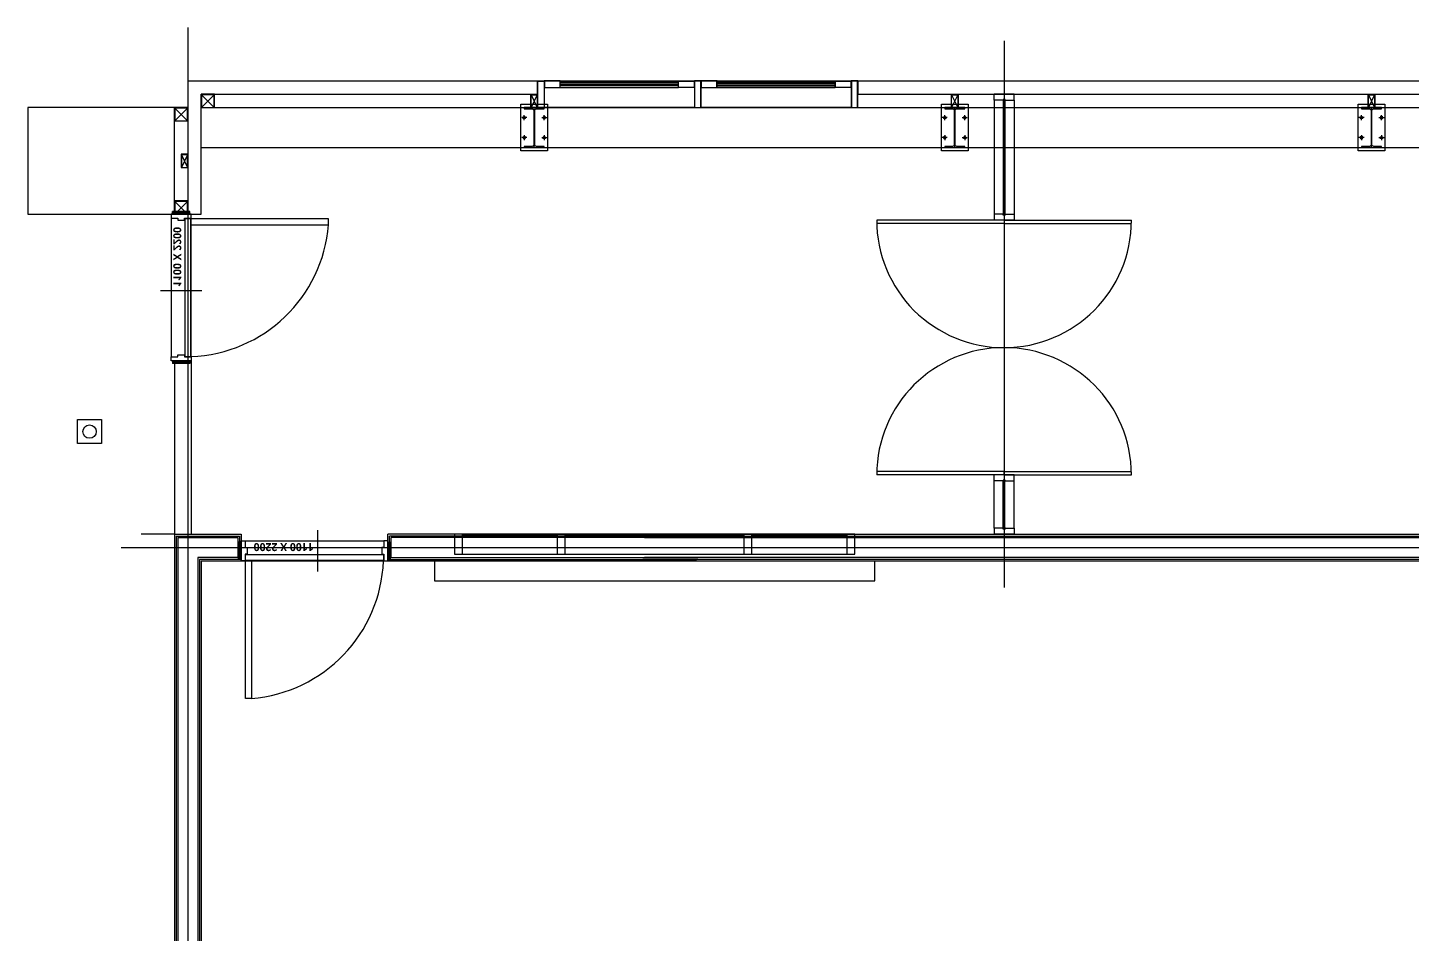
# Model space of a CAD drawing. Header units: millimetres. Extents: x 0 to 356400, y 0 to 68257.
# Drawn here: x 110932.2 to 111347.4, y 3365.9 to 3637.9 of the extents above; entities that cross this region are included whole.
import ezdxf
from ezdxf.enums import TextEntityAlignment as Align

# ---------------------------------------------------------------- set-up
doc = ezdxf.new("R2010")
doc.units = ezdxf.units.MM
doc.header["$LTSCALE"] = 75
doc.linetypes.add('HID', pattern=[2.3, 1.5, -0.8])
for name, color, linetype in [('1', 7, 'Continuous'), ('6', 6, 'Continuous'), ('8', 8, 'Continuous'), ('SS-PLATE', 32, 'Continuous')]:
    doc.layers.add(name, color=color, linetype=linetype)
doc.styles.add('SHP-나눔bo', font='')
doc.styles.get('SHP-나눔bo').set_extended_font_data('NanumGothic', bold=True)

# ---------------------------------------------------------------- blocks, each defined once
blk = doc.blocks.new('BOLT')
at = {"layer": '1', "color": 251}
for p, q in [((-21, 0), (21, 0)), ((0, -21), (0, 21))]:
    blk.add_line(p, q, dxfattribs=at)
at = {"layer": '6', "color": 251}
blk.add_circle((0, 0), 11, dxfattribs=at)
blk = doc.blocks.new('WC2_BP')
at = {"layer": 'SS-PLATE', "color": 251, "ltscale": 0.05}
blk.add_lwpolyline([(-175, -100), (175, -100), (175, 100), (-175, 100)], close=True, dxfattribs=at)
at = {"linetype": 'HID', "yscale": 0.909090909090909, "zscale": 0.909090909090909}
for p, xscale in [((-75, 75), -0.909090909090909), ((75, 75), 0.909090909090909)]:
    blk.add_blockref('BOLT', p, dxfattribs=dict(at, xscale=xscale))
at = {"linetype": 'HID', "yscale": 0.909090909090909, "zscale": 0.909090909090909, "rotation": 180}
for p, xscale in [((-75, -75), 0.909090909090909), ((75, -75), -0.909090909090909)]:
    blk.add_blockref('BOLT', p, dxfattribs=dict(at, xscale=xscale))
blk = doc.blocks.new('G$C7369CDF7')
at = {"layer": '8'}
for p, q in [((97130, 44950), (97130, 58250)), ((97030, 48850), (97030, 57950)), ((97043, 48863), (97043, 57950)), ((97055, 48875), (97055, 57950)), ((97205, 57950), (97205, 48875)), ((97218, 57950), (97218, 48863)), ((97230, 48850), (97230, 57950)), ((93630, 50473), (93630, 57450)), ((93730, 50473), (93730, 57450)), ((93830, 45550), (93830, 56850)), ((94130, 45550), (94130, 56850)), ((93733, 54348, -103000), (93828, 54302, -103000)), ((93733, 54302, -103000), (93828, 54348, -103000)), ((94130, 54325, -103000), (93830, 54325, -103000)), ((93980, 54328, -103000), (93980, 54322, -103000)), ((94675, 51570), (94675, 52525)), ((94700, 51570), (94700, 52525)), ((96560, 51570), (96560, 52525)), ((96585, 51570), (96585, 52525)), ((93730, 51645), (93730, 51495)), ((93775, 51645), (93730, 51645)), ((93775, 51579), (93775, 51645)), ((93775, 51645), (94630, 51645)), ((94630, 51579), (94630, 51645)), ((94630, 51645), (94675, 51645)), ((94675, 51645), (94675, 51495)), ((96630, 51645), (96585, 51645)), ((96585, 51645), (96585, 51495)), ((96630, 51579), (96630, 51645)), ((96985, 51645), (96630, 51645)), ((96985, 51579), (96985, 51645)), ((96985, 51645), (97030, 51645)), ((97030, 51645), (97030, 51495)), ((93330, 51570), (97430, 51570)), ((93775, 51495), (93730, 51495)), ((93775, 51579), (93770, 51577)), ((93770, 51577), (93770, 51563)), ((93775, 51561), (93770, 51563)), ((93772, 51576), (94634, 51576)), ((93772, 51576), (93772, 51564)), ((93772, 51564), (94634, 51564)), ((93775, 51580), (93778, 51578)), ((93775, 51560), (93778, 51562)), ((93775, 51561), (93775, 51495)), ((93775, 51495), (94630, 51495)), ((93778, 51578), (93779, 51577)), ((93778, 51562), (93779, 51563)), ((93779, 51577), (93779, 51576)), ((93779, 51563), (93779, 51564)), ((94627, 51577), (94626, 51576)), ((94627, 51563), (94626, 51564)), ((94628, 51578), (94627, 51577)), ((94628, 51562), (94627, 51563)), ((94630, 51580), (94628, 51578)), ((94630, 51560), (94628, 51562)), ((94630, 51579), (94636, 51577)), ((94630, 51561), (94636, 51563)), ((94630, 51561), (94630, 51495)), ((94630, 51495), (94675, 51495)), ((94634, 51576), (94634, 51564)), ((94634, 51576), (94634, 51564)), ((94636, 51577), (94636, 51563)), ((94675, 51570), (94700, 51570)), ((94675, 51570), (94675, 50615)), ((94700, 51570), (94700, 50615)), ((96585, 51570), (96560, 51570)), ((96560, 51570), (96560, 50615)), ((96585, 51570), (96585, 50615)), ((96630, 51495), (96585, 51495)), ((96630, 51579), (96625, 51577)), ((96625, 51577), (96625, 51563)), ((96630, 51561), (96625, 51563)), ((96989, 51576), (96627, 51576)), ((96627, 51576), (96627, 51564)), ((96627, 51576), (96627, 51564)), ((96989, 51564), (96627, 51564)), ((96630, 51580), (96633, 51578)), ((96630, 51560), (96633, 51562)), ((96630, 51561), (96630, 51495)), ((96985, 51495), (96630, 51495)), ((96633, 51578), (96634, 51577)), ((96633, 51562), (96634, 51563)), ((96634, 51577), (96634, 51576)), ((96634, 51563), (96634, 51564)), ((96982, 51577), (96981, 51576)), ((96982, 51563), (96981, 51564)), ((96983, 51578), (96982, 51577)), ((96983, 51562), (96982, 51563)), ((96985, 51580), (96983, 51578)), ((96985, 51560), (96983, 51562)), ((96985, 51579), (96991, 51577)), ((96985, 51561), (96991, 51563)), ((96985, 51561), (96985, 51495)), ((96985, 51495), (97030, 51495)), ((96989, 51576), (96989, 51564)), ((96991, 51577), (96991, 51563)), ((93733, 51223, -103000), (93828, 51177, -103000)), ((93733, 51177, -103000), (93828, 51223, -103000)), ((94130, 51200, -103000), (93830, 51200, -103000)), ((93980, 51203, -103000), (93980, 51197, -103000)), ((97380, 50600), (97230, 50600)), ((97380, 47300), (97380, 50600)), ((93630, 50473), (93730, 50473)), ((93830, 50473), (93630, 50473)), ((93630, 50473), (93630, 50423)), ((93828, 50471), (93632, 50471)), ((93632, 50471), (93632, 50425)), ((93828, 50425), (93828, 50471)), ((93830, 50423), (93830, 50473)), ((97180, 50450), (97030, 50450)), ((97030, 50450), (97030, 50390)), ((97180, 50390), (97180, 50450)), ((93630, 50303), (93630, 50423)), ((93630, 50423), (93680, 50423)), ((93630, 50423), (93830, 50423)), ((93632, 50425), (93828, 50425)), ((93632, 50425), (93632, 50425)), ((93632, 50305), (93632, 50421)), ((93632, 50421), (93678, 50421)), ((93678, 50421), (93678, 50305)), ((93680, 50423), (93680, 50303)), ((93830, 50423), (93830, 49298)), ((97030, 50390, 0), (97030, 49680, 0)), ((97030, 47510, 0), (97030, 50390, 0)), ((97030, 50390), (97180, 50390)), ((97042, 50390, 0), (97042, 49680, 0)), ((97054, 50390, 0), (97054, 49680, 0)), ((97180, 47510, 0), (97180, 50390, 0)), ((93630, 49418), (93630, 50303)), ((93680, 50303), (93630, 50303)), ((93678, 50305), (93632, 50305)), ((93638, 49418), (93638, 50303)), ((93646, 49418), (93646, 50303)), ((93658, 49418), (93658, 50303)), ((93666, 49418), (93666, 50303)), ((93680, 49418), (93680, 50303)), ((97180, 49680, 0), (97030, 49680, 0)), ((97030, 49680, 0), (97030, 49620, 0)), ((97030, 49620, 0), (97030, 48280, 0)), ((97030, 49620, 0), (97180, 49620, 0)), ((97042, 49620, 0), (97042, 48280, 0)), ((97054, 49620, 0), (97054, 48280, 0)), ((97180, 49620, 0), (97180, 49680, 0)), ((93680, 49418), (93630, 49418)), ((93630, 49418), (93630, 49298)), ((93632, 49416), (93632, 49300)), ((93678, 49416), (93632, 49416)), ((93678, 49300), (93678, 49416)), ((93680, 49298), (93680, 49418)), ((93630, 49298), (93680, 49298)), ((93830, 49298), (93630, 49298)), ((93630, 49298), (93630, 49248)), ((93630, 49248), (93830, 49248)), ((93630, 49128), (93630, 49248)), ((93630, 49248), (93680, 49248)), ((93632, 49300), (93678, 49300)), ((93828, 49296), (93632, 49296)), ((93632, 49296), (93632, 49250)), ((93632, 49250), (93828, 49250)), ((93632, 49250), (93632, 49250)), ((93632, 49130), (93632, 49246)), ((93632, 49246), (93678, 49246)), ((93678, 49246), (93678, 49130)), ((93680, 49248), (93680, 49128)), ((93828, 49250), (93828, 49296)), ((93830, 49248), (93830, 49298)), ((93830, 49248), (93830, 48123)), ((97030, 49250), (97030, 46950)), ((97043, 49263), (97043, 46963)), ((97055, 49275), (97055, 46975)), ((97205, 46975), (97205, 49275)), ((97218, 46963), (97218, 49263)), ((97230, 45850), (97230, 49250)), ((97230, 49250), (97230, 46950)), ((93630, 48243), (93630, 49128)), ((93680, 49128), (93630, 49128)), ((93678, 49130), (93632, 49130)), ((93638, 49128), (93638, 48243)), ((93646, 49128), (93646, 48243)), ((93658, 49128), (93658, 48243)), ((93666, 49128), (93666, 48243)), ((93680, 48243), (93680, 49128)), ((97180, 48280), (97030, 48280)), ((97030, 48280), (97030, 48220)), ((97180, 48280), (97030, 48280)), ((97030, 48280), (97030, 48220)), ((97180, 48220), (97180, 48280)), ((97180, 48220), (97180, 48280)), ((93680, 48243), (93630, 48243)), ((93630, 48243), (93630, 48123)), ((93632, 48241), (93632, 48125)), ((93678, 48241), (93632, 48241)), ((93678, 48125), (93678, 48241)), ((93680, 48123), (93680, 48243)), ((97030, 48220, 0), (97030, 47510)), ((97030, 48220), (97180, 48220)), ((97030, 48220), (97180, 48220)), ((97042, 48220, 0), (97042, 47510)), ((97054, 48220, 0), (97054, 47510)), ((93630, 48123), (93680, 48123)), ((93630, 48073), (93630, 48123)), ((93630, 48123), (93830, 48123)), ((93630, 45450), (93630, 48073)), ((93630, 48073), (93730, 48073)), ((93830, 48073), (93630, 48073)), ((93632, 48125), (93678, 48125)), ((93632, 48075), (93632, 48121)), ((93632, 48121), (93828, 48121)), ((93828, 48075), (93632, 48075)), ((93730, 45550), (93730, 48073)), ((93733, 48070, -103000), (93828, 48025, -103000)), ((93733, 48025, -103000), (93828, 48070, -103000)), ((93828, 48121), (93828, 48075)), ((93830, 48123), (93830, 48073)), ((94130, 48048, -103000), (93830, 48048, -103000)), ((93980, 48051, -103000), (93980, 48044, -103000)), ((97180, 47510, 0), (97030, 47510, 0)), ((97030, 47510, 0), (97030, 47450, 0)), ((97030, 47450, 0), (97180, 47450, 0)), ((97180, 47450, 0), (97180, 47510, 0)), ((97230, 47300), (97380, 47300)), ((97230, 46950), (97030, 46950)), ((97218, 46963), (97043, 46963)), ((97205, 46975), (97055, 46975)), ((97100, 46950), (97080, 46950)), ((97080, 46950), (97080, 46920)), ((97220, 46970), (97090, 46970)), ((97090, 46950), (97090, 46970)), ((97220, 46960), (97090, 46960)), ((97220, 46950), (97090, 46950)), ((97110, 46950), (97110, 46970)), ((97200, 46950), (97200, 46970)), ((97230, 46950), (97210, 46950)), ((97220, 46950), (97220, 46970)), ((97230, 46920), (97230, 46950)), ((97080, 45880), (97080, 46920)), ((97080, 46920), (97130, 46920)), ((97130, 46920), (97130, 46905)), ((97130, 46905), (97180, 46905)), ((97180, 46905), (97180, 46920)), ((97180, 46920), (97230, 46920)), ((97182, 45883), (97182, 46917)), ((97182, 46917), (97227, 46917)), ((97227, 46917), (97227, 45883)), ((97230, 46920), (97230, 45880)), ((97310, 46425), (97000, 46425)), ((97130, 45880), (97130, 45895)), ((97130, 45895), (97180, 45895)), ((97180, 45895), (97180, 45880)), ((97227, 45883), (97182, 45883)), ((97227, 45883), (97227, 45928)), ((97227, 45928), (98261, 45928)), ((98261, 45883), (97227, 45883)), ((98261, 45928), (98261, 45883)), ((97030, 45350), (97030, 45850)), ((97030, 45850), (97230, 45850)), ((97043, 45363), (97043, 45838)), ((97043, 45838), (97218, 45838)), ((97055, 45375), (97055, 45825)), ((97055, 45825), (97205, 45825)), ((97080, 45850), (97080, 45880)), ((97080, 45880), (97130, 45880)), ((97100, 45850), (97080, 45850)), ((97090, 45850), (97090, 45830)), ((97220, 45850), (97090, 45850)), ((97220, 45840), (97090, 45840)), ((97220, 45830), (97090, 45830)), ((97110, 45850), (97110, 45830)), ((97180, 45880), (97230, 45880)), ((97200, 45850), (97200, 45830)), ((97205, 45825), (97205, 45525)), ((97230, 45850), (97210, 45850)), ((97218, 45838), (97218, 45538)), ((97220, 45850), (97220, 45830)), ((97230, 45880), (97230, 45850)), ((97230, 45550), (97230, 45850)), ((93830, 45650), (93730, 45650)), ((93730, 45650), (93730, 45550)), ((93733, 45552), (93828, 45648)), ((93733, 45648), (93828, 45552)), ((93828, 45648), (93733, 45648)), ((93733, 45648), (93733, 45552)), ((93828, 45552), (93828, 45648)), ((93830, 45550), (93830, 45650)), ((94630, 45550), (93730, 45550)), ((93730, 45550), (93830, 45550)), ((93733, 45552), (93828, 45552)), ((94630, 45450), (94630, 45550)), ((95700, 45475), (94660, 45475)), ((95205, 45555), (95205, 45245)), ((95730, 45475), (97030, 45475)), ((95730, 45350), (95730, 45475)), ((97205, 45525), (109455, 45525)), ((97218, 45538), (109443, 45538)), ((97230, 45550), (109430, 45550)), ((93230, 45450), (110005, 45450)), ((93630, 45450), (94530, 45450)), ((93930, 45450), (93830, 45450)), ((93830, 45450), (93830, 45350)), ((93833, 45352), (93928, 45448)), ((93833, 45448), (93928, 45352)), ((93928, 45448), (93833, 45448)), ((93833, 45448), (93833, 45352)), ((93928, 45352), (93928, 45448)), ((93930, 45350), (93930, 45450)), ((94280, 45450, -103000), (94180, 45450, -103000)), ((94180, 45450, -103000), (94180, 45400, -103000)), ((94180, 45400, -103000), (94280, 45400, -103000)), ((94183, 45402, -103000), (94278, 45448, -103000)), ((94183, 45448, -103000), (94278, 45402, -103000)), ((94278, 45448, -103000), (94183, 45448, -103000)), ((94183, 45448, -103000), (94183, 45402, -103000)), ((94183, 45402, -103000), (94278, 45402, -103000)), ((94278, 45402, -103000), (94278, 45448, -103000)), ((94280, 45400, -103000), (94280, 45450, -103000)), ((94630, 45450), (94530, 45450)), ((94530, 45450), (94530, 45350)), ((94533, 45352), (94628, 45448)), ((94533, 45448), (94628, 45352)), ((94628, 45448), (94533, 45448)), ((94533, 45448), (94533, 45352)), ((94610, 45465), (94610, 45335)), ((94630, 45465), (94610, 45465)), ((94630, 45445), (94610, 45445)), ((94620, 45465), (94620, 45335)), ((94628, 45352), (94628, 45448)), ((94630, 45465), (94630, 45335)), ((94630, 45350), (94630, 45450)), ((95730, 45465), (95750, 45465)), ((95730, 45465), (95730, 45335)), ((95730, 45445), (95750, 45445)), ((95740, 45465), (95740, 45335)), ((95750, 45465), (95750, 45335)), ((97055, 45375), (109605, 45375)), ((94630, 45350), (93830, 45350)), ((93830, 45350), (93830, 44250)), ((93830, 45350), (93930, 45350)), ((93833, 45352), (93928, 45352)), ((94530, 45350), (94630, 45350)), ((94533, 45352), (94628, 45352)), ((94630, 45355), (94610, 45355)), ((94630, 45335), (94610, 45335)), ((94630, 44250), (94630, 45350)), ((94660, 45325), (95700, 45325)), ((95730, 45355), (95750, 45355)), ((95730, 45350), (97030, 45350)), ((95730, 45335), (95750, 45335)), ((97030, 45350), (109630, 45350)), ((97030, 45350), (97030, 45250)), ((97043, 45363), (109618, 45363)), ((97030, 45250), (97030, 45200)), ((97030, 45200), (97030, 45100)), ((96170, 44624), (96170, 44804)), ((96170, 44804), (96350, 44804)), ((96350, 44804), (96350, 44624)), ((96350, 44624), (96170, 44624)), ((93830, 44250), (94630, 44250))]:
    blk.add_line(p, q, dxfattribs=at)
at = {"layer": '8', "elevation": -103000}
for points in [[(94130, 54400), (94121, 54400), (94121, 54341, -0.414214), (94108, 54328), (93852, 54328, -0.414214), (93839, 54341), (93839, 54400), (93830, 54400), (93830, 54250), (93839, 54250), (93839, 54309, -0.414214), (93852, 54322), (94108, 54322, -0.414214), (94121, 54309), (94121, 54250), (94130, 54250)], [(94130, 51275), (94121, 51275), (94121, 51216, -0.414214), (94108, 51203), (93852, 51203, -0.414214), (93839, 51216), (93839, 51275), (93830, 51275), (93830, 51125), (93839, 51125), (93839, 51184, -0.414214), (93852, 51197), (94108, 51197, -0.414214), (94121, 51184), (94121, 51125), (94130, 51125)], [(94130, 48123), (94121, 48123), (94121, 48064, -0.414214), (94108, 48051), (93852, 48051, -0.414214), (93839, 48064), (93839, 48123), (93830, 48123), (93830, 47973), (93839, 47973), (93839, 48031, -0.414214), (93852, 48044), (94108, 48044, -0.414214), (94121, 48031), (94121, 47973), (94130, 47973)]]:
    blk.add_lwpolyline(points, format="xyb", close=True, dxfattribs=at)
for points in [[(93730, 54350), (93830, 54350), (93830, 54300), (93730, 54300)], [(93733, 54348), (93828, 54348), (93828, 54302), (93733, 54302)], [(93730, 51225), (93830, 51225), (93830, 51175), (93730, 51175)], [(93733, 51223), (93828, 51223), (93828, 51177), (93733, 51177)], [(93730, 48073), (93830, 48073), (93830, 48023), (93730, 48023)], [(93733, 48070), (93828, 48070), (93828, 48025), (93733, 48025)]]:
    blk.add_lwpolyline(points, close=True, dxfattribs=at)
at = {"layer": '8'}
for points in [[(94663, 46506), (94663, 45472), (94708, 45472), (94708, 46506)], [(94663, 45427), (95697, 45427), (95697, 45472), (94663, 45472)]]:
    blk.add_lwpolyline(points, close=True, dxfattribs=at)
for points in [[(94630, 45345), (94630, 45325), (94660, 45325), (94660, 45375), (94675, 45375), (94675, 45425), (94660, 45425), (94660, 45475), (94630, 45475), (94630, 45455)], [(95730, 45345), (95730, 45325), (95700, 45325), (95700, 45375), (95685, 45375), (95685, 45425), (95700, 45425), (95700, 45475), (95730, 45475), (95730, 45455)]]:
    blk.add_lwpolyline(points, dxfattribs=at)
blk.add_circle((96260, 44714), 50, dxfattribs=at)
for centre, radius, start, end in [((94675, 51570), 955, 0, 90), ((96585, 51570), 955, 90, 180), ((94675, 51570), 955, 270, 0), ((96585, 51570), 955, 180, 270), ((97189, 45843), 1075, 4.5299, 87.8035), ((94623, 45434), 1075, 2.1965, 85.4701)]:
    blk.add_arc(centre, radius, start, end, dxfattribs=at)
at = {"layer": '8', "xscale": -1}
for p in [(93980, 54325, -103000), (93980, 51200, -103000), (93980, 48048, -103000)]:
    blk.add_blockref('WC2_BP', p, dxfattribs=at)
at = {"layer": '8', "style": 'SHP-나눔bo'}
blk.add_text('1100 X 2200', height=60, rotation=270, dxfattribs=at).set_placement((97096, 46169), align=Align.CENTER)
at = {"layer": '8', "style": 'SHP-나눔bo', "text_generation_flag": 4}
blk.add_text('1100 X 2200', height=60, rotation=180, dxfattribs=at).set_placement((94950, 45341), align=Align.CENTER)

msp = doc.modelspace()

# ---------------------------------------------------------------- block references
at = {"xscale": 0.04000000000000001, "yscale": 0.04000000000000001, "zscale": 0.04000000000000001, "rotation": 270}
msp.add_blockref('G$C7369CDF7', (109162.17, 7367.09), dxfattribs=at)

doc.saveas('drawing.dxf')
